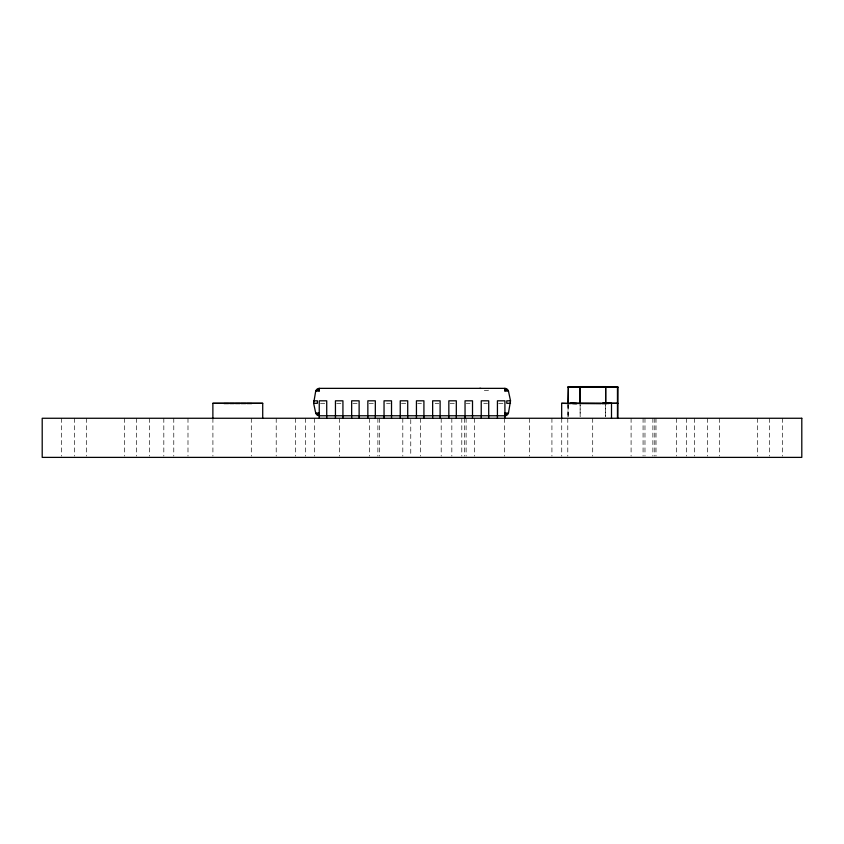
<?xml version="1.0" encoding="UTF-8"?>
<svg xmlns="http://www.w3.org/2000/svg" width="844" height="844" viewBox="0 0 844 844"><rect width="100%" height="100%" fill="white"/><g stroke="black" fill="none" stroke-linecap="round" stroke-linejoin="round"><path stroke-width="0.63" stroke-dasharray="4.22 3.17" d="M605.644 416.366L605.654 404.941L605.675 416.493M488.539 390.244L483.169 390.74M320.498 403.305L325.478 403.305M336.693 403.305L341.683 403.305M352.897 403.305L357.877 403.305M369.092 403.305L374.082 403.305M386.541 403.305L390.276 403.305M401.491 403.305L406.47 403.305M417.685 403.305L421.43 403.305M435.135 403.305L438.869 403.305M450.084 403.305L455.074 403.305M466.289 403.305L470.024 403.305M483.728 403.305L487.473 403.305M498.688 403.305L503.668 403.305M782.61 418.265L782.61 456.087M769.654 418.265L769.654 456.087M757.69 418.265L757.69 456.087M719.31 418.265L719.31 456.087M707.346 418.265L707.346 456.087M694.39 418.265L694.39 456.087M686.436 418.265L686.436 456.087M676.624 418.265L676.624 456.087M656.01 418.265L656.01 456.087M654.786 418.265L654.786 456.087M652.887 418.265L652.887 456.087M644.974 418.265L644.974 456.087M643.075 418.265L643.075 456.087M631.09 418.265L631.09 456.087M592.71 418.265L592.71 456.087M568.36 404.993L568.36 416.482M567.991 403.305L567.991 417.02M567.864 404.993L567.864 417.759M567.79 418.265L567.79 456.087M561.735 418.265L561.735 456.087M551.923 418.265L551.923 456.087M529.41 418.265L529.41 456.087M504.49 418.265L504.49 456.087M474.381 418.265L474.381 456.087M466.11 418.265L466.11 456.087M464.569 418.265L464.569 456.087M461.795 418.265L461.795 456.087M451.835 418.265L451.835 456.087M441.19 418.265L441.19 456.087M420.576 418.265L420.576 456.087M410.764 419.563L410.764 456.087M402.81 418.265L402.81 456.087M379.431 418.265L379.431 456.087M377.89 418.265L377.89 456.087M369.619 418.265L369.619 456.087M339.51 418.265L339.51 456.087M314.59 418.265L314.59 456.087M305.37 418.265L305.37 456.087M295.558 418.265L295.558 456.087M276.21 418.265L276.21 456.087M251.29 418.265L251.29 456.087M212.91 418.265L212.91 456.087M187.99 418.265L187.99 456.087M173.78 418.265L173.78 456.087M163.82 418.265L163.82 456.087M149.61 418.265L149.61 456.087M136.654 418.265L136.654 456.087M124.69 418.265L124.69 456.087M86.31 418.265L86.31 456.087M74.346 418.265L74.346 456.087M61.39 418.265L61.39 456.087M580.155 405.046L580.144 416.493L580.134 404.993"/><path stroke-width="1.27" d="M580.155 403.77L580.134 386.615L605.654 386.615L605.665 403.77M605.654 403.664L605.654 386.615L605.116 386.879L617.956 387.111L617.829 418.265M335.11 415.765L319.254 415.765A3.735 3.735 0 0 1 315.667 412.811L313.641 403.305L315.667 391.321A3.735 3.735 0 0 1 319.317 388.356L504.849 388.356A3.735 3.735 0 0 1 508.499 391.321L510.525 400.816L508.499 412.811A3.735 3.735 0 0 1 504.849 415.765M480.827 388.377L479.687 388.377M567.864 403.717L568.36 386.615L617.956 387.111M504.849 389.791L505.503 389.263L506.294 390.308L504.849 389.791L506.115 389.485L506.294 390.308M313.641 400.816L317.376 400.816L317.376 403.305L313.641 403.305M510.525 403.305L506.78 403.305L506.78 400.816L510.525 400.816M568.36 387.111L580.704 386.932L580.134 386.615L580.134 403.717M605.644 386.615L605.116 386.879L617.46 387.111M580.704 386.826L567.864 387.111M212.878 418.265L212.878 403.305L262.716 403.305L262.716 418.265M609.104 403.559L570.386 403.305L617.829 403.305L602.774 403.305L611.499 403.305L611.499 418.265M212.878 403.305L262.716 403.305M580.176 387.238L605.654 387.153M581.178 386.731L585.103 386.731M585.979 386.731L589.903 386.731M590.779 386.731L594.703 386.731M595.569 386.731L599.504 386.731M600.369 386.731L604.62 386.731M561.661 418.265L561.661 403.305L576.716 403.559L567.991 403.305M223.976 403.559L228.65 403.559M229.684 403.559L234.358 403.559M235.402 403.559L240.076 403.559M241.11 403.559L245.783 403.559M246.817 403.559L251.755 403.559M572.622 403.559L577.56 403.559M578.594 403.559L583.89 403.559M584.301 403.559L589.597 403.559M590.019 403.559L595.305 403.559M595.727 403.559L601.023 403.559M602.057 403.559L606.731 403.559M335.448 415.765L383.788 415.765M384.041 415.765L391.521 415.765M391.69 415.765L496.947 415.765M497.432 415.765L504.912 415.765M617.46 417.759L617.46 386.615M561.661 403.305L570.386 403.559M568.36 386.615L568.36 403.717M504.849 388.356L504.849 391.321A3.735 0.76 -12 0 1 508.499 391.321M504.912 418.265L504.912 400.816L497.432 400.816L497.432 418.265M488.718 418.265L488.718 400.816L481.238 400.816L481.238 418.265M472.513 418.265L472.513 400.816L465.044 400.816L465.044 418.265M456.319 418.265L456.319 400.816L448.839 400.816L448.839 418.265M440.114 418.265L440.114 400.816L432.645 400.816L432.645 418.265M423.92 418.265L423.92 400.816L416.44 400.816L416.44 418.265M407.715 418.265L407.715 400.816L400.246 400.816L400.246 418.265M391.521 418.265L391.521 400.816L384.041 400.816L384.041 418.265M375.327 418.265L375.327 400.816L367.847 400.816L367.847 418.265M359.122 418.265L359.122 400.816L351.653 400.816L351.653 418.265M342.928 418.265L342.928 400.816L335.448 400.816L335.448 418.265M326.723 418.265L326.723 400.816L319.254 400.816L319.254 418.265M319.317 388.356L319.317 391.321A3.735 0.76 12 0 0 315.667 391.321M319.317 412.811A3.735 0.76 -12 0 1 315.667 412.811M508.499 412.811A3.735 0.76 12 0 1 504.849 412.811M318.04 389.485L317.871 390.308L319.317 389.791L318.04 389.485M506.294 413.824L506.115 414.647L504.849 414.33L506.294 413.824M319.317 414.33L318.04 414.647L317.871 413.824L319.317 414.33M801.8 418.265L42.2 418.265L42.2 457.385L801.8 457.385L801.8 418.265"/></g></svg>
